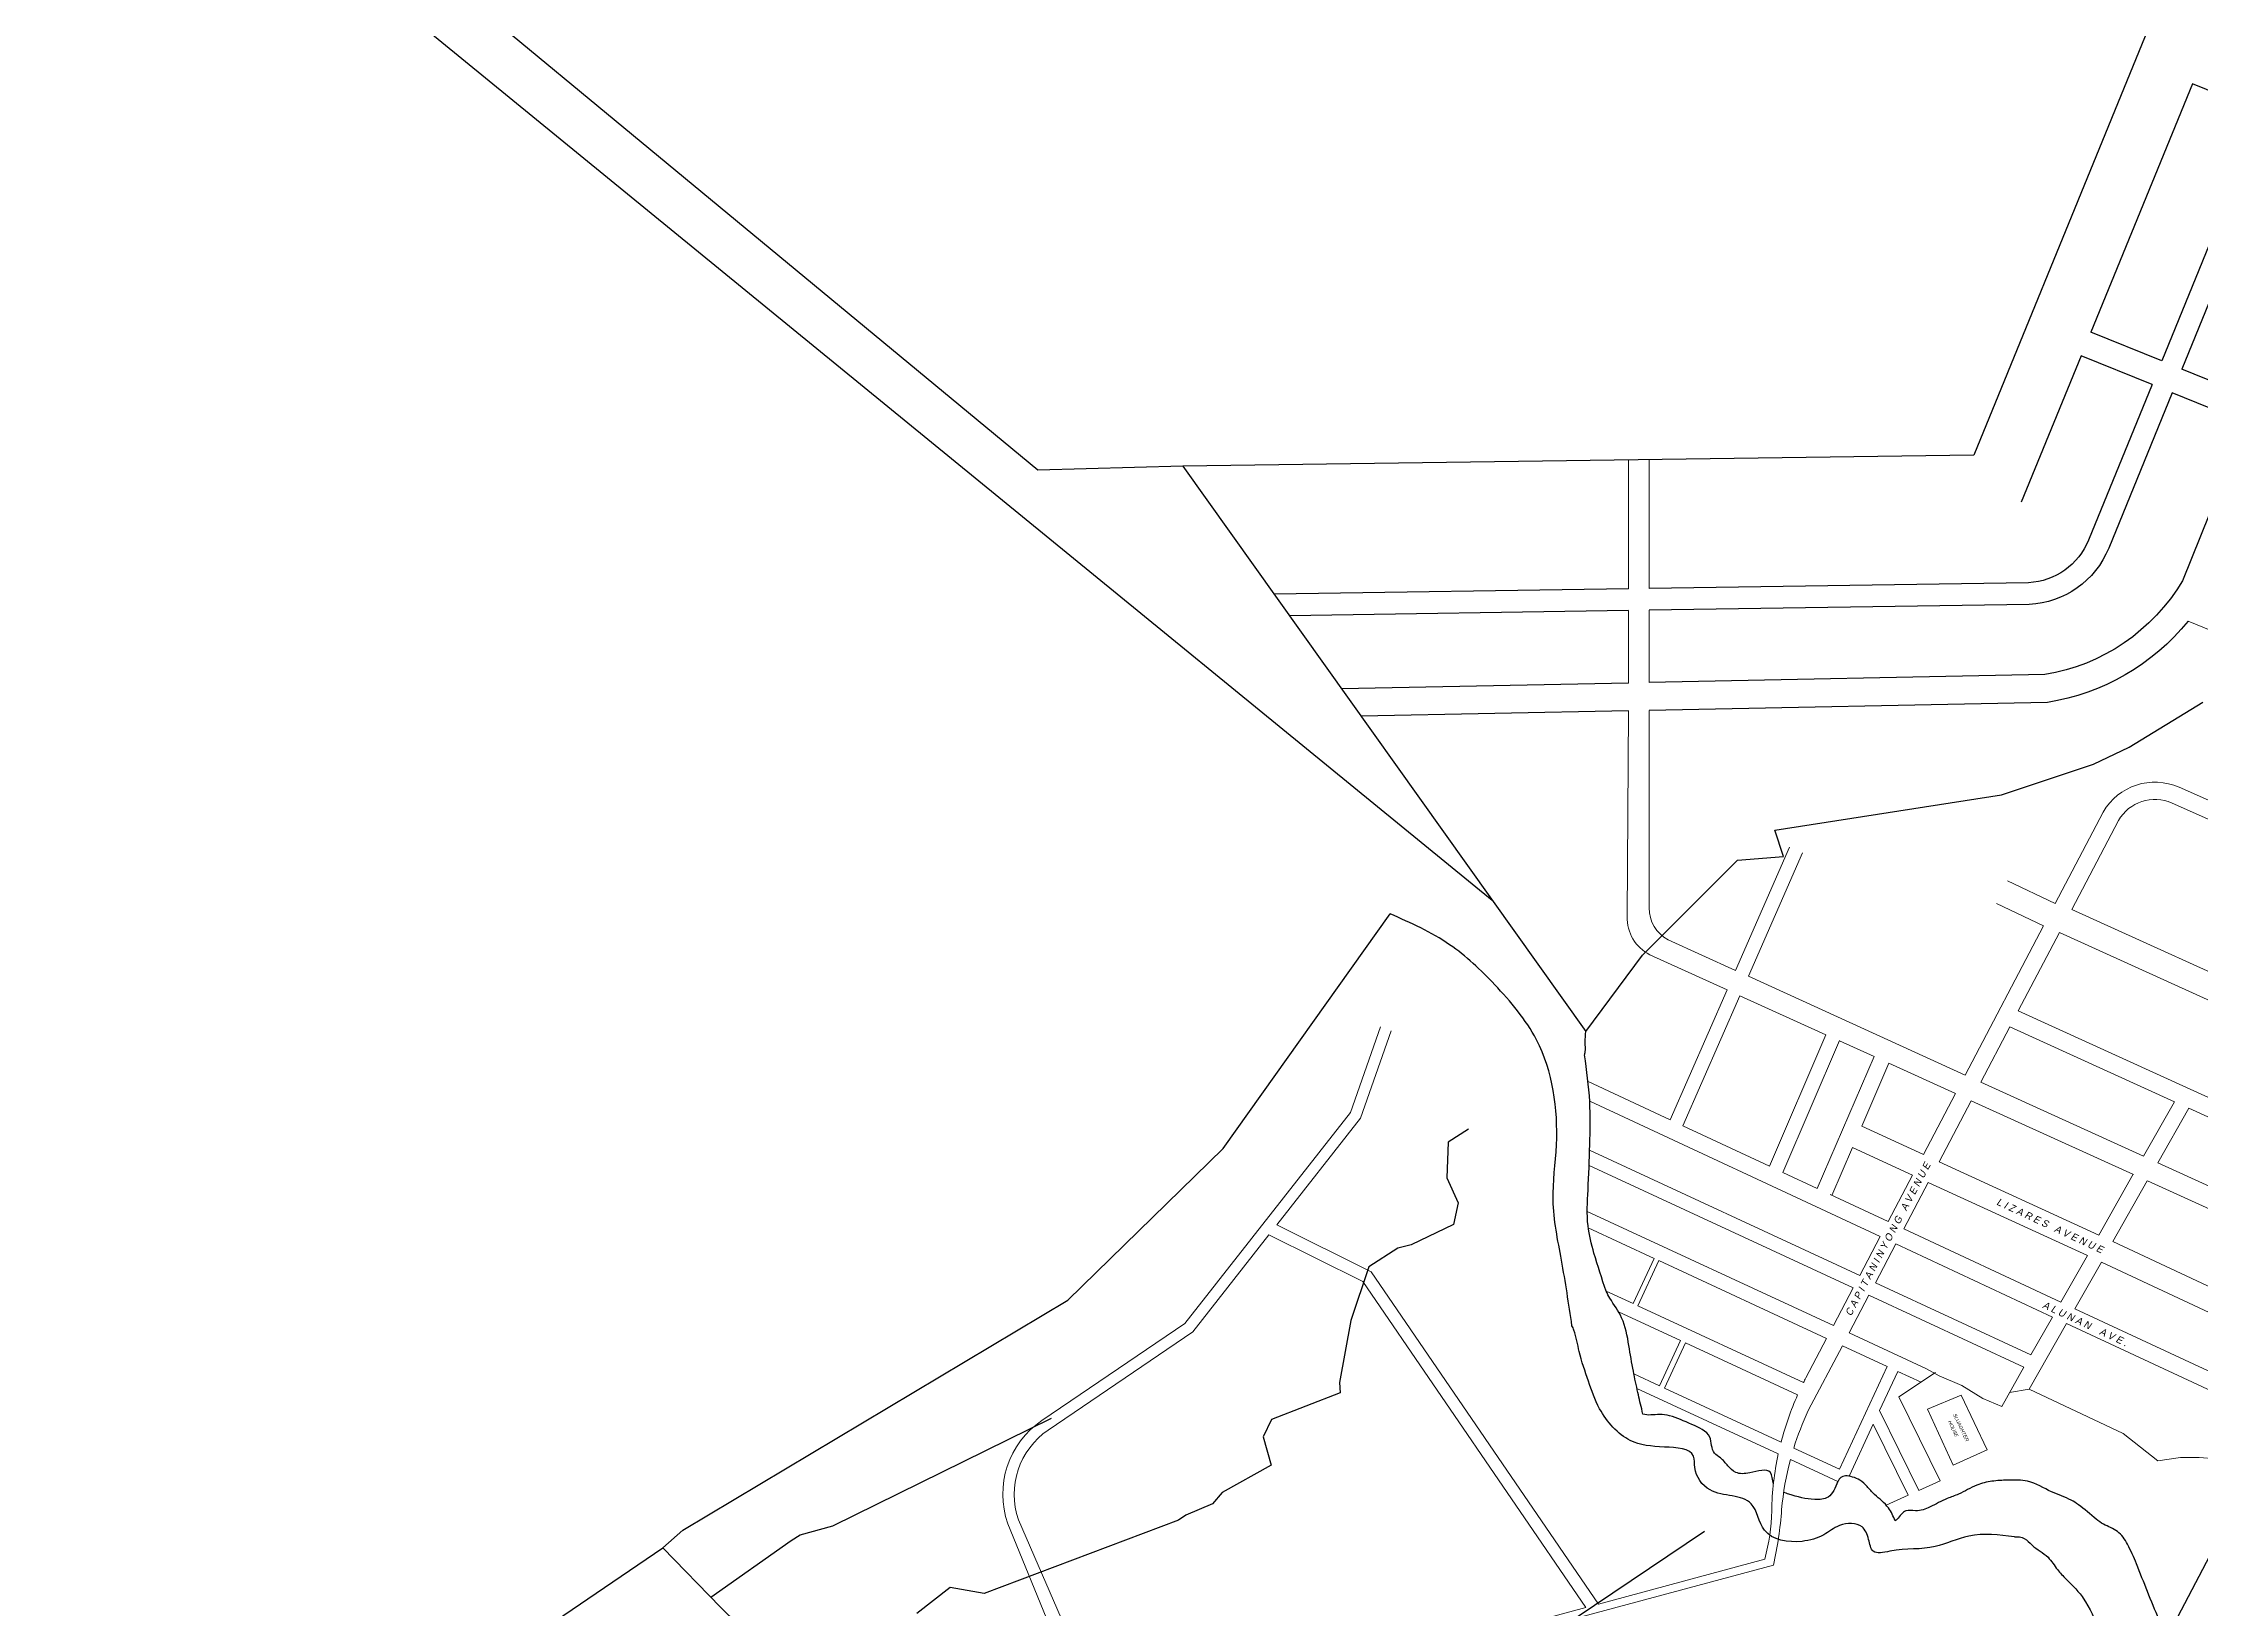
# Model space of a CAD drawing. Header units: inches. Extents: x -1369 to 1198, y -366 to 1398.
# Drawn here: x -669.3 to -608.9, y 1003.9 to 1047.7 of the extents above; entities that cross this region are included whole.
import ezdxf
from ezdxf.enums import TextEntityAlignment as Align

# ---------------------------------------------------------------- set-up
doc = ezdxf.new("R2010")
doc.units = ezdxf.units.IN
doc.header["$MEASUREMENT"] = 0
for name, color, linetype in [('CREEK_RIVER', 7, 'Continuous'), ('NATL_ROAD', 1, 'Continuous'), ('SUBLOTS', 1, 'Continuous')]:
    doc.layers.add(name, color=color, linetype=linetype)
doc.layers.add('ROAD', color=8, linetype='Continuous', lineweight=20)
doc.layers.add('SUBDIVIDION', color=8, linetype='Continuous', lineweight=25)
doc.styles.add('PX-0', font='leroy')

msp = doc.modelspace()

# ---------------------------------------------------------------- linework, layer by layer
at = {"layer": 'CREEK_RIVER', "color": 8}
for points in [[(-626.5052, 1011.7905), (-626.7998, 1013.6278), (-627.0335, 1015.3095), (-626.94, 1016.8511), (-627.5009, 1019.7941), (-628.6695, 1021.3356), (-629.9315, 1022.4568), (-631.5939, 1023.3198)], [(-625.5491, 1012.7567), (-625.8888, 1013.8217), (-626.0558, 1014.5844), (-626.0558, 1015.5854), (-626.0081, 1016.8486), (-626.0081, 1018.0642), (-626.1538, 1019.3684)]]:
    msp.add_spline(points, degree=3, dxfattribs=at)
for points, knots in [([(-626.1538, 1019.3684), (-626.1449, 1019.3974), (-626.1195, 1019.5095), (-626.1435, 1019.737), (-626.1272, 1019.9247), (-626.1185, 1020.0246)], [15.59337035, 15.59337035, 15.59337035, 15.59337035, 15.68854261, 15.95389893, 16.25621863, 16.25621863, 16.25621863, 16.25621863]), ([(-624.5169, 1009.3144), (-624.5236, 1009.3398), (-624.5768, 1009.5517), (-624.6661, 1009.9361), (-624.7997, 1010.5556), (-624.914, 1011.2538), (-625.0376, 1011.9859), (-625.3805, 1012.4362), (-625.5154, 1012.6898), (-625.5491, 1012.7567)], [4.7510132, 4.7510132, 4.7510132, 4.7510132, 4.825321, 5.3705468, 5.9767167, 6.7055332, 7.5119786, 8.1492177, 8.3738623, 8.3738623, 8.3738623, 8.3738623]), ([(-614.1169, 1005.8818), (-614.5467, 1005.9357), (-615.3091, 1006.0315), (-616.4329, 1005.4743), (-617.2606, 1005.5815), (-618.1175, 1005.3564), (-618.1892, 1005.835), (-618.3683, 1006.2865), (-619.022, 1006.2679), (-619.4695, 1005.8816), (-620.1924, 1005.6744), (-621.2328, 1005.8285), (-621.37, 1007.126), (-622.6052, 1006.94), (-623.0987, 1007.651), (-623.0426, 1008.3618), (-624.0299, 1008.3858), (-624.9784, 1008.4754), (-625.7376, 1009.3284), (-626.0445, 1010.2496), (-626.3045, 1010.9779), (-626.3883, 1011.5199), (-626.4852, 1011.748), (-626.5052, 1011.7905)], [0, 0, 0, 0, 1.275225, 2.2621751, 3.542832, 4.0044708, 4.3609194, 4.7572101, 5.3861243, 5.8991113, 6.5358075, 7.6341081, 8.4595275, 9.6756764, 10.4333619, 10.7492602, 11.6018358, 12.5796202, 13.8144928, 14.6507496, 15.5205224, 16.1292716, 16.2716502, 16.2716502, 16.2716502, 16.2716502]), ([(-620.863, 1007.3672), (-620.897, 1007.4737), (-620.8932, 1007.8484), (-621.485, 1007.6569), (-621.8991, 1007.6248), (-622.1534, 1007.8667), (-622.3059, 1008.0838), (-622.6185, 1008.25), (-622.5601, 1008.7895), (-623.1923, 1009.03), (-623.6428, 1009.2588), (-624.1084, 1009.3261), (-624.3879, 1009.2659), (-624.5169, 1009.3144)], [2.162016, 2.162016, 2.162016, 2.162016, 2.4828432, 3.0633163, 3.453092, 3.7397555, 4.0454948, 4.2606407, 4.7291668, 5.3420282, 6.0105283, 6.2936598, 6.756577, 6.756577, 6.756577, 6.756577]), ([(-619.0615, 1007.4275), (-619.129, 1007.2524), (-619.2468, 1006.9471), (-619.8523, 1006.8962), (-620.2231, 1007.0116), (-620.5314, 1007.1046), (-620.5785, 1007.1218)], [0, 0, 0, 0, 0.512519, 0.8938119, 1.6357003, 1.7752867, 1.7752867, 1.7752867, 1.7752867]), ([(-617.457, 1006.3267), (-617.5078, 1006.4552), (-617.6346, 1006.7489), (-617.9866, 1007.0068), (-618.2333, 1007.2748), (-618.4175, 1007.4855), (-618.8759, 1007.6418), (-619.0412, 1007.4904), (-619.0847, 1007.3747), (-619.096, 1007.3393)], [0.0671403, 0.0671403, 0.0671403, 0.0671403, 0.4747357, 1.0171472, 1.3314378, 1.5943095, 1.9050026, 2.1741224, 2.287408, 2.287408, 2.287408, 2.287408]), ([(-609.8466, 1003.0582), (-609.913, 1003.2324), (-610.2275, 1003.9038), (-610.5593, 1004.7981), (-610.9089, 1005.6307), (-611.194, 1006.0698), (-611.5742, 1006.1861), (-611.9322, 1006.4498), (-612.2054, 1006.7109), (-612.6255, 1006.9726), (-613.1266, 1007.1276), (-613.5846, 1007.4322), (-614.0208, 1007.4714), (-614.3543, 1007.4666), (-614.745, 1007.4493), (-615.2194, 1007.3332), (-615.6031, 1007.0924), (-616.0617, 1006.9365), (-616.4369, 1006.7242), (-616.8243, 1006.5709), (-617.2013, 1006.6651), (-617.3293, 1006.4282), (-617.4373, 1006.3409), (-617.457, 1006.3267)], [0.10226406, 0.10226406, 0.10226406, 0.10226406, 0.10411734, 0.109717457, 0.11172005, 0.113240091, 0.114707067, 0.115530153, 0.11767639, 0.118471032, 0.120453541, 0.122901051, 0.123792326, 0.124781636, 0.126243287, 0.127695568, 0.129604898, 0.130726388, 0.132519314, 0.133921247, 0.134822547, 0.135949037, 0.136190128, 0.136190128, 0.136190128, 0.136190128]), ([(-614.1169, 1005.8818), (-614.0157, 1005.8871), (-613.8241, 1005.8736), (-613.57, 1005.56), (-613.1718, 1005.3739), (-612.9362, 1004.9718), (-612.6774, 1004.6988), (-612.4178, 1004.4535), (-611.8256, 1003.7404), (-611.6417, 1002.6384), (-610.8216, 1001.904), (-610.7148, 1001.5303), (-610.671, 1001.3812)], [0.023516243, 0.023516243, 0.023516243, 0.023516243, 0.024483755, 0.025423445, 0.027315356, 0.028764996, 0.029954181, 0.03107926, 0.032335488, 0.039167247, 0.041431075, 0.042960991, 0.042960991, 0.042960991, 0.042960991])]:
    msp.add_open_spline(points, degree=3, knots=knots, dxfattribs=at)
at = {"layer": 'NATL_ROAD', "color": 1}
msp.add_lwpolyline([(-607.2553, 1008.0052), (-609.8466, 1003.0582)], dxfattribs=at)
at = {"layer": 'ROAD', "color": 8}
for p, q in [((-609.2528, 1031.5108), (-601.4612, 1028.3483)), ((-621.9255, 1021.7355), (-620.4099, 1025.1896)), ((-621.5645, 1021.5711), (-620.0466, 1025.0302)), ((-612.9729, 1023.6075), (-614.3136, 1024.2471)), ((-613.3021, 1022.9813), (-614.618, 1023.6091)), ((-612.8514, 1022.7977), (-614.0059, 1020.6021)), ((-623.7603, 1017.5541), (-622.1636, 1021.193)), ((-623.4007, 1017.3864), (-621.8023, 1021.029)), ((-614.2393, 1020.1582), (-615.0548, 1018.6071)), ((-620.9769, 1016.256), (-619.393, 1019.935)), ((-620.602, 1016.0812), (-619.0132, 1019.7715)), ((-619.6353, 1015.6304), (-618.0455, 1019.3232)), ((-618.3909, 1017.3763), (-617.6333, 1019.136)), ((-623.7603, 1017.5541), (-626.0563, 1018.6248)), ((-617.8752, 1014.2837), (-626.0088, 1018.0768)), ((-615.3273, 1018.0889), (-616.2252, 1016.3812)), ((-610.4959, 1016.5313), (-609.6287, 1018.059)), ((-610.101, 1016.3515), (-609.2338, 1017.8792)), ((-620.9769, 1016.256), (-623.4007, 1017.3864)), ((-618.4483, 1013.1938), (-626.0125, 1016.7002)), ((-619.2249, 1015.439), (-618.6489, 1016.7769)), ((-618.6314, 1012.8456), (-626.0266, 1016.2737)), ((-619.6353, 1015.6304), (-620.602, 1016.0812)), ((-616.5292, 1015.8029), (-617.2137, 1014.5011)), ((-617.6532, 1014.706), (-619.2706, 1015.4603)), ((-619.1849, 1011.7928), (-626.0769, 1014.9875)), ((-624.206, 1013.6746), (-626.0489, 1014.5288)), ((-617.4358, 1014.0787), (-618.0083, 1012.9898)), ((-613.0495, 1012.0331), (-617.4358, 1014.0787)), ((-612.8134, 1012.449), (-617.2137, 1014.5011)), ((-624.7938, 1012.4066), (-624.206, 1013.6746)), ((-624.6599, 1012.3445), (-624.0721, 1013.6125)), ((-619.3734, 1011.4344), (-624.0721, 1013.6125)), ((-612.8134, 1012.449), (-612.0721, 1013.7549)), ((-612.4205, 1012.2657), (-611.679, 1013.5719)), ((-624.7938, 1012.4066), (-625.5491, 1012.7567)), ((-613.6526, 1010.9707), (-618.0083, 1012.9898)), ((-623.4626, 1011.3723), (-625.2034, 1012.1792)), ((-620.0234, 1010.1953), (-624.6599, 1012.3445)), ((-618.1914, 1012.6417), (-618.745, 1011.5888)), ((-613.8472, 1010.6279), (-618.1914, 1012.6417)), ((-606.4758, 1009.4933), (-612.4205, 1012.2657)), ((-616.5779, 1010.5843), (-618.745, 1011.5888)), ((-613.6987, 1010.0141), (-612.6566, 1011.8499)), ((-613.6526, 1010.9707), (-613.0495, 1012.0331)), ((-606.6772, 1009.0614), (-612.6566, 1011.8499)), ((-624.0504, 1010.1043), (-623.4626, 1011.3723)), ((-623.9164, 1010.0422), (-623.3287, 1011.3102)), ((-620.1858, 1009.8533), (-623.3287, 1011.3102)), ((-618.9334, 1011.2304), (-619.8895, 1009.412)), ((-617.6816, 1010.6502), (-618.9334, 1011.2304)), ((-624.0504, 1010.1043), (-624.7714, 1010.4385)), ((-619.0163, 1007.7708), (-617.6816, 1010.6502)), ((-617.8895, 1009.4158), (-617.3818, 1010.5112)), ((-616.7296, 1010.2088), (-617.3818, 1010.5112)), ((-617.3489, 1009.7962), (-616.325, 1010.4784)), ((-614.4714, 1009.5283), (-613.8472, 1010.6279)), ((-620.7273, 1008.1997), (-624.6865, 1010.035)), ((-620.7273, 1008.1997), (-624.6865, 1010.035)), ((-620.6497, 1008.5279), (-623.9164, 1010.0422)), ((-617.3489, 1009.7962), (-616.1927, 1007.4502)), ((-613.6987, 1010.0141), (-614.2501, 1009.9182)), ((-617.8895, 1009.4158), (-616.7876, 1007.18)), ((-618.7346, 1007.5928), (-618.0681, 1009.0306)), ((-618.0681, 1009.0306), (-617.0886, 1007.0433)), ((-619.0615, 1007.4275), (-620.3878, 1008.0423)), ((-619.0163, 1007.7708), (-620.2951, 1008.3636)), ((-616.7876, 1007.18), (-616.1927, 1007.4502)), ((-617.7038, 1006.7638), (-617.0886, 1007.0433)), ((-642.3058, 1006.2474), (-640.694, 1002.3053)), ((-642.0033, 1006.3532), (-640.471, 1002.8264)), ((-620.8648, 1005.085), (-630.0662, 1002.6097))]:
    msp.add_line(p, q, dxfattribs=at)
for points in [[(-624.9188, 1036.0247), (-624.9189, 1032.4175)], [(-624.3465, 1036.0247), (-624.3467, 1032.4263)], [(-624.9189, 1031.8114), (-624.919, 1029.7802)], [(-624.3467, 1031.8202), (-624.3468, 1029.7918)], [(-613.3021, 1022.9813), (-615.4963, 1018.8081)], [(-612.512, 1023.4433), (-606.6129, 1020.7678)], [(-612.8514, 1022.7977), (-602.0684, 1017.9071)], [(-621.5645, 1021.5711), (-615.4963, 1018.8081)], [(-621.8023, 1021.029), (-619.393, 1019.935)], [(-614.0059, 1020.6021), (-603.2275, 1015.6945)], [(-631.5654, 1020.0476), (-632.4254, 1017.5984), (-634.7727, 1014.6091)], [(-614.2393, 1020.1582), (-609.6287, 1018.059)], [(-619.0165, 1019.764), (-618.0455, 1019.3232)], [(-617.6333, 1019.136), (-615.769, 1018.2895)], [(-615.769, 1018.2895), (-616.6659, 1016.5837)], [(-615.0548, 1018.6071), (-610.4959, 1016.5313)], [(-615.3273, 1018.0889), (-610.783, 1016.0255)], [(-609.2338, 1017.8792), (-603.4601, 1015.2503)], [(-618.3909, 1017.3763), (-616.6659, 1016.5837)], [(-618.6489, 1016.7769), (-616.97, 1016.0054)], [(-616.2252, 1016.3812), (-611.7556, 1014.3274), (-610.7896, 1016.029)], [(-610.101, 1016.3515), (-604.2732, 1013.698)], [(-616.97, 1016.0054), (-617.6532, 1014.706)], [(-616.5292, 1015.8029), (-612.0721, 1013.7549)], [(-610.3948, 1015.8492), (-611.3627, 1014.1441), (-605.4798, 1011.3947)], [(-610.388, 1015.8461), (-604.5392, 1013.1904)], [(-625.7614, 1003.9963), (-632.1275, 1013.2938), (-634.7727, 1014.6091)], [(-626.1137, 1003.9011), (-632.3611, 1013.0252), (-634.99, 1014.3324)], [(-617.8752, 1014.2837), (-618.4483, 1013.1938)], [(-611.679, 1013.5719), (-605.7828, 1010.8162)], [(-618.6314, 1012.8456), (-619.1849, 1011.7928)], [(-614.4714, 1009.5283), (-614.9963, 1009.7561), (-615.592, 1010.1133), (-616.223, 1010.3906), (-616.5779, 1010.5843)], [(-613.6987, 1010.0141), (-611.0672, 1008.7727), (-610.0978, 1008.008), (-609.4605, 1008.1045), (-608.9377, 1008.1006)], [(-608.9377, 1008.1006), (-607.9867, 1008.026), (-607.2553, 1008.0052)], [(-626.1137, 1003.9011), (-630.464, 1002.7251), (-636.8358, 998.589)]]:
    msp.add_lwpolyline(points, dxfattribs=at)
for points in [[(-624.919, 1029.0025), (-624.9561, 1023.2437, 0.2940588), (-624.3262, 1022.175), (-622.1636, 1021.193)], [(-624.3468, 1029.0141), (-624.347, 1023.4903, 0.2753902), (-623.8135, 1022.5951), (-621.9255, 1021.7355)], [(-604.098, 1024.4684), (-609.5045, 1026.8641, 0.3844989), (-611.6267, 1026.1678), (-612.9729, 1023.6075)], [(-604.3747, 1024.0613), (-609.7008, 1026.4212, 0.3825901), (-611.2024, 1025.9341), (-612.512, 1023.4433)], [(-631.8678, 1020.1538), (-632.7102, 1017.7546), (-637.3427, 1011.8551), (-641.3529, 1009.1329, 0.3400114), (-642.3058, 1006.2474, 0.3400114)], [(-634.99, 1014.3324), (-637.1215, 1011.6179), (-641.1729, 1008.8677, 0.3400114), (-642.0033, 1006.3532)], [(-619.3734, 1011.4344), (-619.9548, 1010.3286, 0.0044854), (-620.0234, 1010.1953, 0.0044854)], [(-620.1858, 1009.8533, 0.0420993), (-620.6497, 1008.5279, 0.0420993)], [(-620.7273, 1008.1997, 0.0480546), (-620.9129, 1006.6085, -0.0619776), (-621.1091, 1005.254), (-625.7614, 1003.9963)]]:
    msp.add_lwpolyline(points, format="xyb", dxfattribs=at)
msp.add_lwpolyline([(-616.5451, 1009.45), (-615.609, 1009.8412), (-614.8772, 1008.3105), (-615.8303, 1007.8853)], close=True, dxfattribs=at)
for centre, radius, start, end in [((-612.378, 1005.9037), 8.2904, 154.964311, 162.739493), ((-612.378, 1005.9037), 8.2904, 165.050557, 174.865004), ((-630.564, 1007.3097), 9.951, 347.081785, 356.174117)]:
    msp.add_arc(centre, radius, start, end, dxfattribs=at)
at = {"layer": 'SUBDIVIDION', "color": 8}
for p, q in [((-609.1288, 1046.554), (-611.9766, 1039.6049)), ((-607.1525, 1045.7504), (-609.1288, 1046.554)), ((-609.9903, 1038.7973), (-611.9766, 1039.6049)), ((-612.2475, 1038.9438), (-613.927, 1034.8456)), ((-610.2603, 1038.1358), (-612.2475, 1038.9438)), ((-607.3616, 1037.7285), (-609.4289, 1038.569)), ((-607.6283, 1037.0657), (-609.6989, 1037.9076))]:
    msp.add_line(p, q, dxfattribs=at)
for points in [[(-576.855, 1089.4117), (-632.2217, 1110.9262), (-639.9849, 1091.9981), (-598.8917, 1076.1729), (-615.25, 1036.1601), (-637.401, 1035.8498), (-626.1185, 1020.0246)], [(-637.401, 1035.8498), (-641.4661, 1035.744), (-668.2589, 1057.9035), (-669.3185, 1056.8447), (-628.7389, 1023.7001)], [(-607.1525, 1045.7504), (-609.9903, 1038.7973)], [(-606.5911, 1045.5222), (-609.4289, 1038.569)], [(-624.9189, 1032.4175), (-634.8451, 1032.2647)], [(-624.9189, 1031.8114), (-634.4177, 1031.6652)], [(-624.919, 1029.7802), (-632.9578, 1029.6176)], [(-624.919, 1029.0025), (-632.4112, 1028.851)]]:
    msp.add_lwpolyline(points, dxfattribs=at)
for points in [[(-610.2603, 1038.1358), (-612.0368, 1033.7832, -0.2907461), (-613.7175, 1032.5898), (-624.3467, 1032.4263)], [(-609.6989, 1037.9076), (-611.4757, 1033.5542, -0.2920013), (-613.698, 1031.984), (-624.3467, 1031.8202)], [(-607.6283, 1037.0657), (-609.4083, 1032.6437, -0.2207054), (-613.2631, 1030.016), (-624.3468, 1029.7918)], [(-609.2528, 1031.5108, -0.1861652), (-613.1933, 1029.2397), (-624.3468, 1029.0141)]]:
    msp.add_lwpolyline(points, format="xyb", dxfattribs=at)
at = {"layer": 'SUBLOTS', "color": 8}
for p, q in [((-636.277, 1016.7486), (-631.5939, 1023.3198)), ((-640.6201, 1012.5084), (-636.277, 1016.7486)), ((-651.4003, 1006.069), (-640.6201, 1012.5084)), ((-647.2026, 1006.1853), (-641.078, 1009.2004)), ((-651.9621, 1005.5751), (-651.4003, 1006.069)), ((-648.1185, 1005.9341), (-647.2026, 1006.1853)), ((-656.5562, 1002.4531), (-651.9621, 1005.5751)), ((-650.6223, 1004.1868), (-648.37, 1005.7725)), ((-648.37, 1005.7725), (-648.1185, 1005.9341)), ((-622.7974, 1006.0266), (-635.7378, 997.3286))]:
    msp.add_line(p, q, dxfattribs=at)
for points in [[(-626.1185, 1020.0246), (-624.5326, 1022.1624), (-621.8704, 1024.8227), (-620.5849, 1024.9226), (-620.8228, 1025.6581), (-614.4748, 1026.6481), (-611.8966, 1027.5069), (-610.9035, 1027.984), (-608.8409, 1029.2435)], [(-629.4049, 1017.2885), (-629.9692, 1016.9238), (-630.0115, 1015.9303), (-630.0115, 1015.9303), (-629.6942, 1015.2328), (-629.8211, 1014.6198), (-631.0057, 1014.0491), (-631.3865, 1013.9645), (-632.1903, 1013.4361), (-632.698, 1011.9353), (-633.0153, 1010.2021), (-632.9941, 1009.9062), (-634.919, 1009.1663), (-635.1517, 1008.6802), (-634.9247, 1007.8845), (-636.2996, 1007.1236), (-636.5746, 1006.8065), (-637.3149, 1006.4895), (-637.5265, 1006.3415), (-642.9628, 1004.2912), (-643.9212, 1004.456), (-644.8519, 1003.7373)], [(-648.3845, 1001.9829), (-650.3517, 1003.9064), (-651.9621, 1005.5751)]]:
    msp.add_lwpolyline(points, dxfattribs=at)

# ---------------------------------------------------------------- texts
at = {"layer": 'ROAD', "color": 8, "style": 'PX-0', "oblique": 10}
for s, height, rotation, p in [('C A P I T A N I N Y O N G   A V E N U E', 0.2, 62.265027, (-617.5187, 1014.1386)), ('L I Z A R E S   A V E N U E', 0.2, 334.997721, (-613.1839, 1014.4447)), ('A L U N A N    A V E .', 0.2, 334.997721, (-612.1973, 1011.6979)), ('HOUSE', 0.1, 295.553817, (-615.9052, 1008.8735)), ('SLUAGHTER', 0.1, 295.553817, (-615.6863, 1008.9088))]:
    msp.add_text(s, height=height, rotation=rotation, dxfattribs=at).set_placement(p, align=Align.BOTTOM_CENTER)

doc.saveas('drawing.dxf')
